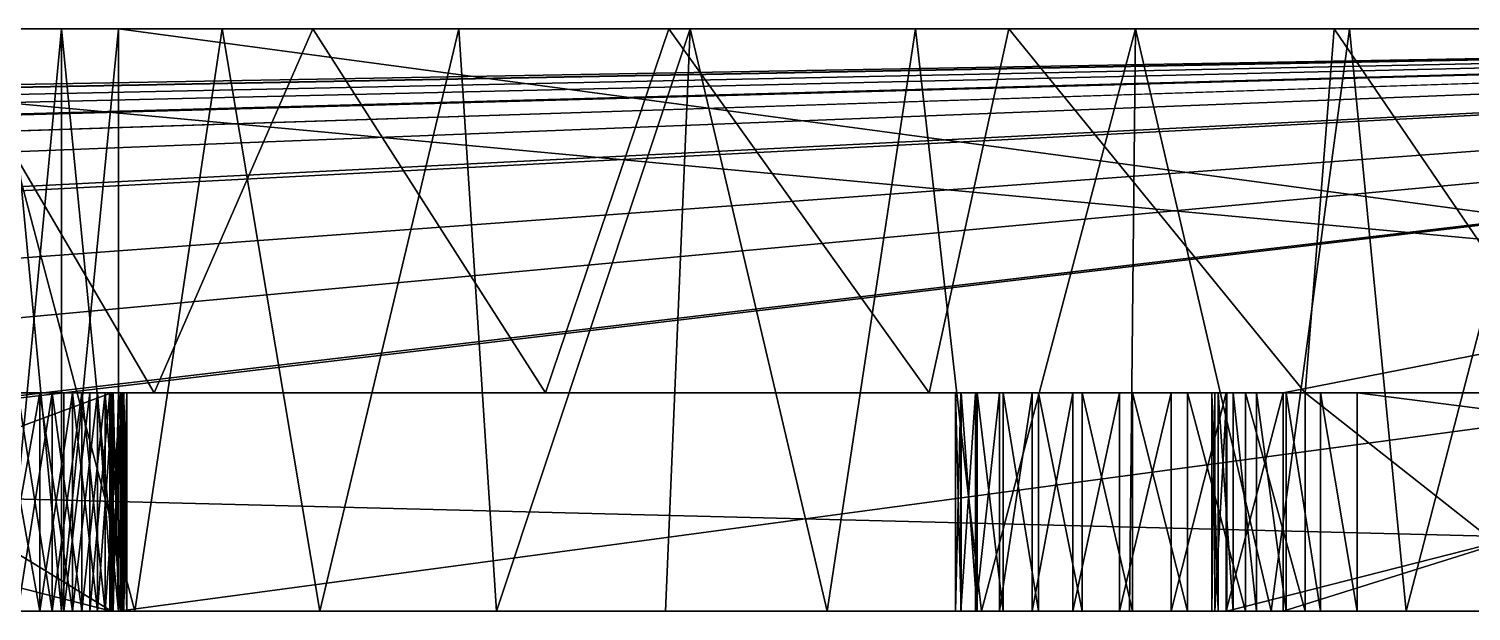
# Model space of a CAD drawing. Header units: millimetres. Extents: x -79 to 79, y 0 to 4.
# Drawn here: x 48.63 to 58.54, y 0 to 4 of the extents above; entities that cross this region are included whole.
import ezdxf

# ---------------------------------------------------------------- set-up
doc = ezdxf.new("R2010")
doc.units = ezdxf.units.MM
doc.header["$LTSCALE"] = 57.942387
for name, color, linetype in [('1', 7, 'CONTINUOUS'), ('101', 7, 'CONTINUOUS'), ('102', 7, 'CONTINUOUS'), ('106', 7, 'CONTINUOUS'), ('107', 7, 'CONTINUOUS'), ('131', 7, 'CONTINUOUS'), ('132', 7, 'CONTINUOUS'), ('135', 7, 'CONTINUOUS'), ('139', 7, 'CONTINUOUS'), ('14', 7, 'CONTINUOUS'), ('140', 7, 'CONTINUOUS'), ('141', 7, 'CONTINUOUS'), ('143', 7, 'CONTINUOUS'), ('145', 7, 'CONTINUOUS'), ('146', 7, 'CONTINUOUS'), ('151', 7, 'CONTINUOUS'), ('181', 7, 'CONTINUOUS'), ('182', 7, 'CONTINUOUS'), ('2', 7, 'CONTINUOUS'), ('202', 7, 'CONTINUOUS'), ('203', 7, 'CONTINUOUS'), ('204', 7, 'CONTINUOUS'), ('205', 7, 'CONTINUOUS'), ('219', 7, 'CONTINUOUS'), ('220', 7, 'CONTINUOUS'), ('5', 7, 'CONTINUOUS'), ('7', 7, 'CONTINUOUS'), ('9', 7, 'CONTINUOUS')]:
    doc.layers.add(name, color=color, linetype=linetype)

msp = doc.modelspace()

# ---------------------------------------------------------------- linework, layer by layer
at = {"layer": '1', "color": 7, "linetype": 'CONTINUOUS'}
for points in [[(35.9773, 0, 38.5), (48.8756, 0, 38.5), (-79, 0, 42.5), (35.9773, 0, 38.5)], [(48.8756, 0, 38.5), (62.7452, 0, 38.1743), (-79, 0, 42.5), (48.8756, 0, 38.5)], [(63.005, 0, 38.5), (64.2742, 0, 38.5), (-79, 0, 42.5), (63.005, 0, 38.5)], [(-79, 0, 42.5), (64.2742, 0, 38.5), (79, 0, 42.5), (-79, 0, 42.5)], [(62.8585, 0, 38.3515), (63.005, 0, 38.5), (-79, 0, 42.5), (62.8585, 0, 38.3515)], [(62.7452, 0, 38.1743), (62.8585, 0, 38.3515), (-79, 0, 42.5), (62.7452, 0, 38.1743)], [(49.2028, 0, 37.2292), (43.3208, 0, 25.4653), (48.8584, 0, 17.4656), (49.2028, 0, 37.2292)], [(48.8584, 0, 17.4656), (43.3208, 0, 25.4653), (48.4804, 0, 17.3641), (48.8584, 0, 17.4656)], [(45.159, 0, -29.1415), (49.2028, 0, -37.2292), (46.7864, 0, -24.4994), (45.159, 0, -29.1415)], [(49.2028, 0, -47.6236), (46.7517, 0, -52.5259), (48.0336, 0, -56.4697), (49.2028, 0, -47.6236)], [(46.7864, 0, -24.4994), (49.2028, 0, -37.2292), (46.8934, 0, -24.7812), (46.7864, 0, -24.4994)], [(46.8934, 0, -24.7812), (49.2028, 0, -37.2292), (47.0647, 0, -25.0291), (46.8934, 0, -24.7812)], [(47.0647, 0, -25.0291), (49.2028, 0, -37.2292), (47.2902, 0, -25.2288), (47.0647, 0, -25.0291)], [(47.2902, 0, -25.2288), (49.2028, 0, -37.2292), (47.557, 0, -25.3687), (47.2902, 0, -25.2288)], [(47.557, 0, -25.3687), (49.2028, 0, -37.2292), (47.8494, 0, -25.4408), (47.557, 0, -25.3687)], [(47.8494, 0, -25.4408), (49.2028, 0, -37.2292), (48.1506, 0, -25.4408), (47.8494, 0, -25.4408)], [(49.3621, 0, -56.4037), (49.2028, 0, -47.6236), (48.0336, 0, -56.4697), (49.3621, 0, -56.4037)], [(48.1506, 0, -25.4408), (49.2028, 0, -37.2292), (48.443, 0, -25.3687), (48.1506, 0, -25.4408)], [(48.443, 0, -25.3687), (49.2028, 0, -37.2292), (48.7098, 0, -25.2288), (48.443, 0, -25.3687)], [(48.443, 0, -23.0313), (48.7098, 0, -23.1712), (48.4804, 0, -17.3641), (48.443, 0, -23.0313)], [(48.4804, 0, -17.3641), (48.7098, 0, -23.1712), (48.8584, 0, -17.4656), (48.4804, 0, -17.3641)], [(48.5599, 0, -46.2086), (48.7953, 0, -46.303), (48.5599, 0, -38.6442), (48.5599, 0, -46.2086)], [(48.5599, 0, -38.6442), (48.7953, 0, -46.303), (48.7953, 0, -38.5498), (48.5599, 0, -38.6442)], [(48.7098, 0, -25.2288), (49.2028, 0, -37.2292), (48.9353, 0, -25.0291), (48.7098, 0, -25.2288)], [(48.7098, 0, -23.1712), (48.9353, 0, -23.3709), (48.8584, 0, -17.4656), (48.7098, 0, -23.1712)], [(48.7953, 0, -46.303), (48.9994, 0, -46.4536), (48.7953, 0, -38.5498), (48.7953, 0, -46.303)], [(48.7953, 0, -38.5498), (48.9994, 0, -46.4536), (48.9994, 0, -38.3992), (48.7953, 0, -38.5498)], [(49.25, 0, 17.5), (49.2028, 0, 37.2292), (48.8584, 0, 17.4656), (49.25, 0, 17.5)], [(49.2136, 0, -23.9006), (49.25, 0, -24.2), (48.8584, 0, -17.4656), (49.2136, 0, -23.9006)], [(48.8584, 0, -17.4656), (49.25, 0, -24.2), (49.25, 0, -17.5), (48.8584, 0, -17.4656)], [(49.1066, 0, -23.6188), (49.2136, 0, -23.9006), (48.8584, 0, -17.4656), (49.1066, 0, -23.6188)], [(48.9353, 0, -23.3709), (49.1066, 0, -23.6188), (48.8584, 0, -17.4656), (48.9353, 0, -23.3709)], [(48.8756, 0, 38.5), (49.0541, 0, 38.3427), (62.7452, 0, 38.1743), (48.8756, 0, 38.5)], [(48.9353, 0, -25.0291), (49.2028, 0, -37.2292), (49.1066, 0, -24.7812), (48.9353, 0, -25.0291)], [(48.9994, 0, -46.4536), (49.159, 0, -46.6507), (48.9994, 0, -38.3992), (48.9994, 0, -46.4536)], [(48.9994, 0, -38.3992), (49.159, 0, -46.6507), (49.159, 0, -38.2021), (48.9994, 0, -38.3992)], [(49.0541, 0, 38.3427), (49.1904, 0, 38.1477), (62.7452, 0, 38.1743), (49.0541, 0, 38.3427)], [(49.1066, 0, -24.7812), (49.2028, 0, -37.2292), (49.2136, 0, -24.4994), (49.1066, 0, -24.7812)], [(49.159, 0, -46.6507), (49.2639, 0, -46.8816), (49.159, 0, -38.2021), (49.159, 0, -46.6507)], [(49.159, 0, -38.2021), (49.2639, 0, -46.8816), (49.2639, 0, -37.9712), (49.159, 0, -38.2021)], [(49.1904, 0, 38.1477), (49.2767, 0, 37.926), (56.7587, 0, 25.9183), (49.1904, 0, 38.1477)], [(62.7452, 0, 38.1743), (49.1904, 0, 38.1477), (56.8632, 0, 26.4104), (62.7452, 0, 38.1743)], [(56.8632, 0, 26.4104), (49.1904, 0, 38.1477), (56.7795, 0, 26.171), (56.8632, 0, 26.4104)], [(56.7795, 0, 26.171), (49.1904, 0, 38.1477), (56.7587, 0, 25.9183), (56.7795, 0, 26.171)], [(49.2832, 0, 37.4534), (49.2028, 0, 37.2292), (49.25, 0, 17.5), (49.2832, 0, 37.4534)], [(49.2865, 0, -47.3842), (49.2028, 0, -47.6236), (49.3621, 0, -56.4037), (49.2865, 0, -47.3842)], [(49.2028, 0, -37.2292), (49.2865, 0, -37.4686), (49.2136, 0, -24.4994), (49.2028, 0, -37.2292)], [(49.2865, 0, -37.4686), (49.25, 0, -24.2), (49.2136, 0, -24.4994), (49.2865, 0, -37.4686)], [(56.907, 0, 25.4375), (49.2832, 0, 37.4534), (49.25, 0, 17.5), (56.907, 0, 25.4375)], [(57.0666, 0, 25.2404), (56.907, 0, 25.4375), (49.25, 0, 17.5), (57.0666, 0, 25.2404)], [(57.2707, 0, 25.0898), (57.0666, 0, 25.2404), (49.25, 0, 17.5), (57.2707, 0, 25.0898)], [(57.5061, 0, 24.9954), (57.2707, 0, 25.0898), (49.25, 0, 17.5), (57.5061, 0, 24.9954)], [(79, 0, 17.5), (57.5061, 0, 24.9954), (49.25, 0, 17.5), (79, 0, 17.5)], [(49.2865, 0, -37.4686), (49.3074, 0, -37.7214), (49.25, 0, -17.5), (49.2865, 0, -37.4686)], [(49.25, 0, -24.2), (49.2865, 0, -37.4686), (49.25, 0, -17.5), (49.25, 0, -24.2)], [(70.5928, 0, -21.5353), (71.1755, 0, -21.6402), (49.25, 0, -17.5), (70.5928, 0, -21.5353)], [(49.25, 0, -17.5), (71.1755, 0, -21.6402), (79, 0, -17.5), (49.25, 0, -17.5)], [(70, 0, -21.5), (70.5928, 0, -21.5353), (49.25, 0, -17.5), (70, 0, -21.5)], [(57.25, 0, -21.5), (70, 0, -21.5), (49.25, 0, -17.5), (57.25, 0, -21.5)], [(56.8584, 0, -21.5344), (57.25, 0, -21.5), (49.25, 0, -17.5), (56.8584, 0, -21.5344)], [(56.4804, 0, -21.6359), (56.8584, 0, -21.5344), (49.25, 0, -17.5), (56.4804, 0, -21.6359)], [(56.1253, 0, -21.8014), (56.4804, 0, -21.6359), (49.25, 0, -17.5), (56.1253, 0, -21.8014)], [(55.804, 0, -22.0262), (56.1253, 0, -21.8014), (49.25, 0, -17.5), (55.804, 0, -22.0262)], [(55.5262, 0, -22.304), (55.804, 0, -22.0262), (49.25, 0, -17.5), (55.5262, 0, -22.304)], [(55.3014, 0, -22.6253), (55.5262, 0, -22.304), (49.25, 0, -17.5), (55.3014, 0, -22.6253)], [(55.1359, 0, -22.9804), (55.3014, 0, -22.6253), (49.25, 0, -17.5), (55.1359, 0, -22.9804)], [(55.0344, 0, -23.3584), (55.1359, 0, -22.9804), (49.25, 0, -17.5), (55.0344, 0, -23.3584)], [(55, 0, -23.75), (55.0344, 0, -23.3584), (49.25, 0, -17.5), (55, 0, -23.75)], [(55, 0, -49.6824), (55, 0, -23.75), (49.25, 0, -17.5), (55, 0, -49.6824)], [(54.1178, 0, -56.1426), (55, 0, -49.6824), (49.25, 0, -17.5), (54.1178, 0, -56.1426)], [(53.0068, 0, -56.2074), (54.1178, 0, -56.1426), (49.25, 0, -17.5), (53.0068, 0, -56.2074)], [(51.8473, 0, -56.2725), (53.0068, 0, -56.2074), (49.25, 0, -17.5), (51.8473, 0, -56.2725)], [(50.6336, 0, -56.338), (51.8473, 0, -56.2725), (49.25, 0, -17.5), (50.6336, 0, -56.338)], [(49.25, 0, -17.5), (49.3074, 0, -37.7214), (50.6336, 0, -56.338), (49.25, 0, -17.5)], [(49.2639, 0, -46.8816), (49.3074, 0, -47.1315), (49.2639, 0, -37.9712), (49.2639, 0, -46.8816)], [(49.2639, 0, -37.9712), (49.3074, 0, -47.1315), (49.3074, 0, -37.7214), (49.2639, 0, -37.9712)], [(49.2767, 0, 37.926), (49.3083, 0, 37.69), (56.7587, 0, 25.9183), (49.2767, 0, 37.926)], [(49.3083, 0, 37.69), (49.2832, 0, 37.4534), (56.907, 0, 25.4375), (49.3083, 0, 37.69)], [(49.3074, 0, -47.1315), (49.2865, 0, -47.3842), (49.3621, 0, -56.4037), (49.3074, 0, -47.1315)], [(49.3074, 0, -37.7214), (49.3074, 0, -47.1315), (49.3621, 0, -56.4037), (49.3074, 0, -37.7214)], [(49.3621, 0, -56.4037), (50.6336, 0, -56.338), (49.3074, 0, -37.7214), (49.3621, 0, -56.4037)], [(56.7587, 0, 25.9183), (49.3083, 0, 37.69), (56.8021, 0, 25.6684), (56.7587, 0, 25.9183)], [(56.8021, 0, 25.6684), (49.3083, 0, 37.69), (56.907, 0, 25.4375), (56.8021, 0, 25.6684)], [(55.1782, 0, -56.0782), (55, 0, -49.6824), (54.1178, 0, -56.1426), (55.1782, 0, -56.0782)], [(55.0374, 0, -50.0905), (55, 0, -49.6824), (55.1782, 0, -56.0782), (55.0374, 0, -50.0905)], [(55.1476, 0, -50.4833), (55.0374, 0, -50.0905), (55.1782, 0, -56.0782), (55.1476, 0, -50.4833)], [(55.3269, 0, -50.8502), (55.1476, 0, -50.4833), (55.1782, 0, -56.0782), (55.3269, 0, -50.8502)], [(56.194, 0, -56.0144), (55.3269, 0, -50.8502), (55.1782, 0, -56.0782), (56.194, 0, -56.0144)], [(55.5699, 0, -51.1789), (55.3269, 0, -50.8502), (56.194, 0, -56.0144), (55.5699, 0, -51.1789)], [(55.8691, 0, -51.4587), (55.5699, 0, -51.1789), (56.194, 0, -56.0144), (55.8691, 0, -51.4587)], [(56.2134, 0, -51.6792), (55.8691, 0, -51.4587), (56.194, 0, -56.0144), (56.2134, 0, -51.6792)], [(57.1657, 0, -55.951), (56.2134, 0, -51.6792), (56.194, 0, -56.0144), (57.1657, 0, -55.951)], [(56.5914, 0, -51.8336), (56.2134, 0, -51.6792), (57.1657, 0, -55.951), (56.5914, 0, -51.8336)], [(56.9906, 0, -51.9173), (56.5914, 0, -51.8336), (57.1657, 0, -55.951), (56.9906, 0, -51.9173)], [(57.4004, 0, -51.9273), (56.9906, 0, -51.9173), (57.1657, 0, -55.951), (57.4004, 0, -51.9273)], [(58.0947, 0, -55.8883), (57.4004, 0, -51.9273), (57.1657, 0, -55.951), (58.0947, 0, -55.8883)], [(59.3034, 0, -51.795), (57.4004, 0, -51.9273), (58.9859, 0, -55.8261), (59.3034, 0, -51.795)], [(58.9859, 0, -55.8261), (57.4004, 0, -51.9273), (58.0947, 0, -55.8883), (58.9859, 0, -55.8261)], [(57.7576, 0, 24.9632), (57.5061, 0, 24.9954), (79, 0, 17.5), (57.7576, 0, 24.9632)], [(69.5216, 0, 24.9632), (57.7576, 0, 24.9632), (79, 0, 17.5), (69.5216, 0, 24.9632)]]:
    msp.add_3dface(points, dxfattribs=at)
at = {"layer": '101', "color": 7, "linetype": 'CONTINUOUS'}
for points in [[(48.7953, 0, -46.303), (48.5599, 0, -46.2086), (48.7953, 1.5, -46.303), (48.7953, 0, -46.303)], [(48.5599, 0, -46.2086), (48.5599, 1.5, -46.2086), (48.7953, 1.5, -46.303), (48.5599, 0, -46.2086)], [(48.9994, 0, -46.4536), (48.7953, 0, -46.303), (48.9994, 1.5, -46.4536), (48.9994, 0, -46.4536)], [(48.7953, 0, -46.303), (48.7953, 1.5, -46.303), (48.9994, 1.5, -46.4536), (48.7953, 0, -46.303)], [(49.159, 0, -46.6507), (48.9994, 0, -46.4536), (49.159, 1.5, -46.6507), (49.159, 0, -46.6507)], [(48.9994, 0, -46.4536), (48.9994, 1.5, -46.4536), (49.159, 1.5, -46.6507), (48.9994, 0, -46.4536)], [(49.2639, 0, -46.8816), (49.159, 0, -46.6507), (49.2639, 1.5, -46.8816), (49.2639, 0, -46.8816)], [(49.159, 0, -46.6507), (49.159, 1.5, -46.6507), (49.2639, 1.5, -46.8816), (49.159, 0, -46.6507)], [(49.2028, 0, -47.6236), (49.2865, 0, -47.3842), (49.2028, 1.5, -47.6236), (49.2028, 0, -47.6236)], [(49.2865, 0, -47.3842), (49.2865, 1.5, -47.3842), (49.2028, 1.5, -47.6236), (49.2865, 0, -47.3842)], [(49.3074, 0, -47.1315), (49.2639, 0, -46.8816), (49.3074, 1.5, -47.1315), (49.3074, 0, -47.1315)], [(49.2639, 0, -46.8816), (49.2639, 1.5, -46.8816), (49.3074, 1.5, -47.1315), (49.2639, 0, -46.8816)], [(49.2865, 0, -47.3842), (49.3074, 0, -47.1315), (49.2865, 1.5, -47.3842), (49.2865, 0, -47.3842)], [(49.3074, 0, -47.1315), (49.3074, 1.5, -47.1315), (49.2865, 1.5, -47.3842), (49.3074, 0, -47.1315)]]:
    msp.add_3dface(points, dxfattribs=at)
at = {"layer": '102', "color": 7, "linetype": 'CONTINUOUS'}
for points in [[(46.7517, 0, -52.5259), (49.2028, 0, -47.6236), (46.7517, 1.5, -52.5259), (46.7517, 0, -52.5259)], [(46.7517, 1.5, -52.5259), (49.2028, 0, -47.6236), (49.2028, 1.5, -47.6236), (46.7517, 1.5, -52.5259)]]:
    msp.add_3dface(points, dxfattribs=at)
at = {"layer": '106', "color": 7, "linetype": 'CONTINUOUS'}
for points in [[(49.2028, 0, -37.2292), (45.159, 0, -29.1415), (49.2028, 1.5, -37.2292), (49.2028, 0, -37.2292)], [(45.159, 0, -29.1415), (45.159, 1.5, -29.1415), (49.2028, 1.5, -37.2292), (45.159, 0, -29.1415)]]:
    msp.add_3dface(points, dxfattribs=at)
at = {"layer": '107', "color": 7, "linetype": 'CONTINUOUS'}
for points in [[(48.5599, 0, -38.6442), (48.7953, 0, -38.5498), (48.5599, 1.5, -38.6442), (48.5599, 0, -38.6442)], [(48.7953, 0, -38.5498), (48.7953, 1.5, -38.5498), (48.5599, 1.5, -38.6442), (48.7953, 0, -38.5498)], [(48.7953, 0, -38.5498), (48.9994, 0, -38.3992), (48.7953, 1.5, -38.5498), (48.7953, 0, -38.5498)], [(48.9994, 0, -38.3992), (48.9994, 1.5, -38.3992), (48.7953, 1.5, -38.5498), (48.9994, 0, -38.3992)], [(48.9994, 0, -38.3992), (49.159, 0, -38.2021), (48.9994, 1.5, -38.3992), (48.9994, 0, -38.3992)], [(49.159, 0, -38.2021), (49.159, 1.5, -38.2021), (48.9994, 1.5, -38.3992), (49.159, 0, -38.2021)], [(49.159, 0, -38.2021), (49.2639, 0, -37.9712), (49.159, 1.5, -38.2021), (49.159, 0, -38.2021)], [(49.2639, 0, -37.9712), (49.2639, 1.5, -37.9712), (49.159, 1.5, -38.2021), (49.2639, 0, -37.9712)], [(49.2865, 0, -37.4686), (49.2028, 0, -37.2292), (49.2865, 1.5, -37.4686), (49.2865, 0, -37.4686)], [(49.2028, 0, -37.2292), (49.2028, 1.5, -37.2292), (49.2865, 1.5, -37.4686), (49.2028, 0, -37.2292)], [(49.2639, 0, -37.9712), (49.3074, 0, -37.7214), (49.2639, 1.5, -37.9712), (49.2639, 0, -37.9712)], [(49.3074, 0, -37.7214), (49.3074, 1.5, -37.7214), (49.2639, 1.5, -37.9712), (49.3074, 0, -37.7214)], [(49.3074, 0, -37.7214), (49.2865, 0, -37.4686), (49.3074, 1.5, -37.7214), (49.3074, 0, -37.7214)], [(49.2865, 0, -37.4686), (49.2865, 1.5, -37.4686), (49.3074, 1.5, -37.7214), (49.2865, 0, -37.4686)]]:
    msp.add_3dface(points, dxfattribs=at)
at = {"layer": '131', "color": 7, "linetype": 'CONTINUOUS'}
for points in [[(49.0541, 0, 38.3427), (48.8756, 0, 38.5), (49.0541, 1.5, 38.3427), (49.0541, 0, 38.3427)], [(48.8756, 0, 38.5), (48.8756, 1.5, 38.5), (49.0541, 1.5, 38.3427), (48.8756, 0, 38.5)], [(49.1904, 0, 38.1477), (49.0541, 0, 38.3427), (49.1904, 1.5, 38.1477), (49.1904, 0, 38.1477)], [(49.0541, 0, 38.3427), (49.0541, 1.5, 38.3427), (49.1904, 1.5, 38.1477), (49.0541, 0, 38.3427)], [(49.2767, 0, 37.926), (49.1904, 0, 38.1477), (49.2767, 1.5, 37.926), (49.2767, 0, 37.926)], [(49.1904, 0, 38.1477), (49.1904, 1.5, 38.1477), (49.2767, 1.5, 37.926), (49.1904, 0, 38.1477)], [(49.2028, 0, 37.2292), (49.2832, 0, 37.4534), (49.2028, 1.5, 37.2292), (49.2028, 0, 37.2292)], [(49.2832, 0, 37.4534), (49.2832, 1.5, 37.4534), (49.2028, 1.5, 37.2292), (49.2832, 0, 37.4534)], [(49.3083, 0, 37.69), (49.2767, 0, 37.926), (49.3083, 1.5, 37.69), (49.3083, 0, 37.69)], [(49.2767, 0, 37.926), (49.2767, 1.5, 37.926), (49.3083, 1.5, 37.69), (49.2767, 0, 37.926)], [(49.2832, 0, 37.4534), (49.3083, 0, 37.69), (49.2832, 1.5, 37.4534), (49.2832, 0, 37.4534)], [(49.3083, 0, 37.69), (49.3083, 1.5, 37.69), (49.2832, 1.5, 37.4534), (49.3083, 0, 37.69)]]:
    msp.add_3dface(points, dxfattribs=at)
at = {"layer": '132', "color": 7, "linetype": 'CONTINUOUS'}
for points in [[(43.3208, 0, 25.4653), (49.2028, 0, 37.2292), (43.3208, 1.5, 25.4653), (43.3208, 0, 25.4653)], [(49.2028, 0, 37.2292), (49.2028, 1.5, 37.2292), (43.3208, 1.5, 25.4653), (49.2028, 0, 37.2292)]]:
    msp.add_3dface(points, dxfattribs=at)
at = {"layer": '135', "color": 7, "linetype": 'CONTINUOUS'}
for points in [[(62.7452, 0, 38.1743), (56.8632, 0, 26.4104), (62.7452, 1.5, 38.1743), (62.7452, 0, 38.1743)], [(56.8632, 0, 26.4104), (56.8632, 1.5, 26.4104), (62.7452, 1.5, 38.1743), (56.8632, 0, 26.4104)]]:
    msp.add_3dface(points, dxfattribs=at)
at = {"layer": '139', "color": 7, "linetype": 'CONTINUOUS'}
for points in [[(57.7576, 0, 24.9632), (69.5216, 0, 24.9632), (57.7576, 1.5, 24.9632), (57.7576, 0, 24.9632)], [(69.5216, 0, 24.9632), (69.5216, 1.5, 24.9632), (57.7576, 1.5, 24.9632), (69.5216, 0, 24.9632)]]:
    msp.add_3dface(points, dxfattribs=at)
at = {"layer": '14', "color": 7, "linetype": 'CONTINUOUS'}
for points in [[(49.3621, 0, -56.4037), (48.0336, 0, -56.4697), (48.3022, 4, -56.4565), (49.3621, 0, -56.4037)], [(49.9632, 4, -56.373), (49.3621, 0, -56.4037), (48.3022, 4, -56.4565), (49.9632, 4, -56.373)], [(50.6336, 0, -56.338), (49.3621, 0, -56.4037), (49.9632, 4, -56.373), (50.6336, 0, -56.338)], [(51.5881, 4, -56.2867), (50.6336, 0, -56.338), (49.9632, 4, -56.373), (51.5881, 4, -56.2867)], [(51.8473, 0, -56.2725), (50.6336, 0, -56.338), (51.5881, 4, -56.2867), (51.8473, 0, -56.2725)], [(53.1758, 4, -56.1977), (51.8473, 0, -56.2725), (51.5881, 4, -56.2867), (53.1758, 4, -56.1977)], [(53.0068, 0, -56.2074), (51.8473, 0, -56.2725), (53.1758, 4, -56.1977), (53.0068, 0, -56.2074)], [(54.1178, 0, -56.1426), (53.0068, 0, -56.2074), (53.1758, 4, -56.1977), (54.1178, 0, -56.1426)], [(54.7252, 4, -56.106), (54.1178, 0, -56.1426), (53.1758, 4, -56.1977), (54.7252, 4, -56.106)], [(55.1782, 0, -56.0782), (54.1178, 0, -56.1426), (54.7252, 4, -56.106), (55.1782, 0, -56.0782)], [(56.2352, 4, -56.0117), (55.1782, 0, -56.0782), (54.7252, 4, -56.106), (56.2352, 4, -56.0117)], [(56.194, 0, -56.0144), (55.1782, 0, -56.0782), (56.2352, 4, -56.0117), (56.194, 0, -56.0144)], [(57.1657, 0, -55.951), (56.194, 0, -56.0144), (56.2352, 4, -56.0117), (57.1657, 0, -55.951)], [(57.7046, 4, -55.9149), (57.1657, 0, -55.951), (56.2352, 4, -56.0117), (57.7046, 4, -55.9149)], [(58.0947, 0, -55.8883), (57.1657, 0, -55.951), (57.7046, 4, -55.9149), (58.0947, 0, -55.8883)], [(59.1323, 4, -55.8156), (58.0947, 0, -55.8883), (57.7046, 4, -55.9149), (59.1323, 4, -55.8156)], [(58.9859, 0, -55.8261), (58.0947, 0, -55.8883), (59.1323, 4, -55.8156), (58.9859, 0, -55.8261)]]:
    msp.add_3dface(points, dxfattribs=at)
at = {"layer": '140', "color": 7, "linetype": 'CONTINUOUS'}
for points in [[(56.7795, 0, 26.171), (56.7587, 0, 25.9183), (56.7795, 1.5, 26.171), (56.7795, 0, 26.171)], [(56.7587, 0, 25.9183), (56.8021, 0, 25.6684), (56.7587, 1.5, 25.9183), (56.7587, 0, 25.9183)], [(56.7587, 0, 25.9183), (56.7587, 1.5, 25.9183), (56.7795, 1.5, 26.171), (56.7587, 0, 25.9183)], [(56.8021, 0, 25.6684), (56.8021, 1.5, 25.6684), (56.7587, 1.5, 25.9183), (56.8021, 0, 25.6684)], [(56.8632, 0, 26.4104), (56.7795, 0, 26.171), (56.8632, 1.5, 26.4104), (56.8632, 0, 26.4104)], [(56.7795, 0, 26.171), (56.7795, 1.5, 26.171), (56.8632, 1.5, 26.4104), (56.7795, 0, 26.171)], [(56.8021, 0, 25.6684), (56.907, 0, 25.4375), (56.8021, 1.5, 25.6684), (56.8021, 0, 25.6684)], [(56.907, 0, 25.4375), (56.907, 1.5, 25.4375), (56.8021, 1.5, 25.6684), (56.907, 0, 25.4375)], [(56.907, 0, 25.4375), (57.0666, 0, 25.2404), (56.907, 1.5, 25.4375), (56.907, 0, 25.4375)], [(57.0666, 0, 25.2404), (57.0666, 1.5, 25.2404), (56.907, 1.5, 25.4375), (57.0666, 0, 25.2404)], [(57.0666, 0, 25.2404), (57.2707, 0, 25.0898), (57.0666, 1.5, 25.2404), (57.0666, 0, 25.2404)], [(57.2707, 0, 25.0898), (57.2707, 1.5, 25.0898), (57.0666, 1.5, 25.2404), (57.2707, 0, 25.0898)], [(57.2707, 0, 25.0898), (57.5061, 0, 24.9954), (57.2707, 1.5, 25.0898), (57.2707, 0, 25.0898)], [(57.5061, 0, 24.9954), (57.5061, 1.5, 24.9954), (57.2707, 1.5, 25.0898), (57.5061, 0, 24.9954)], [(57.5061, 0, 24.9954), (57.7576, 0, 24.9632), (57.5061, 1.5, 24.9954), (57.5061, 0, 24.9954)], [(57.7576, 0, 24.9632), (57.7576, 1.5, 24.9632), (57.5061, 1.5, 24.9954), (57.7576, 0, 24.9632)]]:
    msp.add_3dface(points, dxfattribs=at)
at = {"layer": '141', "color": 7, "linetype": 'CONTINUOUS'}
for points in [[(-79, 4, 42.5), (79, 4, 42.5), (-70, 4, 38.5), (-79, 4, 42.5)], [(-70, 4, 38.5), (79, 4, 42.5), (70, 4, 38.5), (-70, 4, 38.5)], [(48.8584, 4, -17.4656), (49.25, 4, -17.5), (43, 4, -21.5), (48.8584, 4, -17.4656)], [(43, 4, -21.5), (49.25, 4, -17.5), (70, 4, -21.5), (43, 4, -21.5)], [(48.4804, 4, -17.3641), (48.8584, 4, -17.4656), (43, 4, -21.5), (48.4804, 4, -17.3641)], [(48.8584, 4, 17.4656), (48.4804, 4, 17.3641), (43, 4, 21.5), (48.8584, 4, 17.4656)], [(70, 4, 21.5), (48.8584, 4, 17.4656), (43, 4, 21.5), (70, 4, 21.5)], [(50.5854, 4, -52.3344), (48.3022, 4, -56.4565), (48.0313, 4, -52.4647), (50.5854, 4, -52.3344)], [(49.9632, 4, -56.373), (48.3022, 4, -56.4565), (50.5854, 4, -52.3344), (49.9632, 4, -56.373)], [(49.25, 4, 17.5), (48.8584, 4, 17.4656), (70, 4, 21.5), (49.25, 4, 17.5)], [(79, 4, 17.5), (49.25, 4, 17.5), (71.1963, 4, 21.6453), (79, 4, 17.5)], [(71.1963, 4, 21.6453), (49.25, 4, 17.5), (70.6039, 4, 21.5367), (71.1963, 4, 21.6453)], [(70.6039, 4, 21.5367), (49.25, 4, 17.5), (70, 4, 21.5), (70.6039, 4, 21.5367)], [(49.25, 4, -17.5), (79, 4, -17.5), (70, 4, -21.5), (49.25, 4, -17.5)], [(51.5881, 4, -56.2867), (49.9632, 4, -56.373), (50.5854, 4, -52.3344), (51.5881, 4, -56.2867)], [(53.0297, 4, -52.1991), (51.5881, 4, -56.2867), (50.5854, 4, -52.3344), (53.0297, 4, -52.1991)], [(53.1758, 4, -56.1977), (51.5881, 4, -56.2867), (53.0297, 4, -52.1991), (53.1758, 4, -56.1977)], [(55.3647, 4, -52.0589), (53.1758, 4, -56.1977), (53.0297, 4, -52.1991), (55.3647, 4, -52.0589)], [(54.7252, 4, -56.106), (53.1758, 4, -56.1977), (55.3647, 4, -52.0589), (54.7252, 4, -56.106)], [(56.2352, 4, -56.0117), (54.7252, 4, -56.106), (55.3647, 4, -52.0589), (56.2352, 4, -56.0117)], [(57.5989, 4, -51.9139), (56.2352, 4, -56.0117), (55.3647, 4, -52.0589), (57.5989, 4, -51.9139)], [(57.7046, 4, -55.9149), (56.2352, 4, -56.0117), (57.5989, 4, -51.9139), (57.7046, 4, -55.9149)], [(59.7327, 4, -51.7636), (57.7046, 4, -55.9149), (57.5989, 4, -51.9139), (59.7327, 4, -51.7636)], [(59.1323, 4, -55.8156), (57.7046, 4, -55.9149), (59.7327, 4, -51.7636), (59.1323, 4, -55.8156)]]:
    msp.add_3dface(points, dxfattribs=at)
at = {"layer": '143', "color": 7, "linetype": 'CONTINUOUS'}
for points in [[(57.25, 1.5, -21.5), (43, 1.5, -21.5), (70, 4, -21.5), (57.25, 1.5, -21.5)], [(43, 1.5, -21.5), (43, 4, -21.5), (70, 4, -21.5), (43, 1.5, -21.5)], [(70, 0, -21.5), (57.25, 0, -21.5), (70, 4, -21.5), (70, 0, -21.5)], [(57.25, 0, -21.5), (57.25, 1.5, -21.5), (70, 4, -21.5), (57.25, 0, -21.5)]]:
    msp.add_3dface(points, dxfattribs=at)
at = {"layer": '145', "color": 7, "linetype": 'CONTINUOUS'}
for points in [[(43, 1.5, 21.5), (70, 1.5, 21.5), (43, 4, 21.5), (43, 1.5, 21.5)], [(70, 1.5, 21.5), (70, 4, 21.5), (43, 4, 21.5), (70, 1.5, 21.5)]]:
    msp.add_3dface(points, dxfattribs=at)
at = {"layer": '146', "color": 7, "linetype": 'CONTINUOUS'}
for points in [[(-64.2742, 1.5, 38.5), (-70, 1.5, 38.5), (70, 4, 38.5), (-64.2742, 1.5, 38.5)], [(-70, 1.5, 38.5), (-70, 4, 38.5), (70, 4, 38.5), (-70, 1.5, 38.5)], [(-63.005, 1.5, 38.5), (-64.2742, 1.5, 38.5), (70, 4, 38.5), (-63.005, 1.5, 38.5)], [(-48.8756, 1.5, 38.5), (-63.005, 1.5, 38.5), (70, 4, 38.5), (-48.8756, 1.5, 38.5)], [(-35.9773, 1.5, 38.5), (-48.8756, 1.5, 38.5), (70, 4, 38.5), (-35.9773, 1.5, 38.5)], [(-21.8478, 1.5, 38.5), (-35.9773, 1.5, 38.5), (70, 4, 38.5), (-21.8478, 1.5, 38.5)], [(-20.5786, 1.5, 38.5), (-21.8478, 1.5, 38.5), (70, 4, 38.5), (-20.5786, 1.5, 38.5)], [(-6.4491, 1.5, 38.5), (-20.5786, 1.5, 38.5), (70, 4, 38.5), (-6.4491, 1.5, 38.5)], [(6.4491, 1.5, 38.5), (-6.4491, 1.5, 38.5), (70, 4, 38.5), (6.4491, 1.5, 38.5)], [(20.5786, 1.5, 38.5), (6.4491, 1.5, 38.5), (70, 4, 38.5), (20.5786, 1.5, 38.5)], [(21.8478, 1.5, 38.5), (20.5786, 1.5, 38.5), (70, 4, 38.5), (21.8478, 1.5, 38.5)], [(35.9773, 1.5, 38.5), (21.8478, 1.5, 38.5), (70, 4, 38.5), (35.9773, 1.5, 38.5)], [(48.8756, 1.5, 38.5), (35.9773, 0, 38.5), (70, 4, 38.5), (48.8756, 1.5, 38.5)], [(35.9773, 0, 38.5), (35.9773, 1.5, 38.5), (70, 4, 38.5), (35.9773, 0, 38.5)], [(63.005, 1.5, 38.5), (48.8756, 1.5, 38.5), (70, 4, 38.5), (63.005, 1.5, 38.5)], [(48.8756, 0, 38.5), (35.9773, 0, 38.5), (48.8756, 1.5, 38.5), (48.8756, 0, 38.5)]]:
    msp.add_3dface(points, dxfattribs=at)
at = {"layer": '151', "color": 7, "linetype": 'CONTINUOUS'}
for points in [[(46.7517, 1.5, -52.5259), (49.4948, 1.5, -52.3915), (48.0313, 4, -52.4647), (46.7517, 1.5, -52.5259)], [(49.4948, 1.5, -52.3915), (50.5854, 4, -52.3344), (48.0313, 4, -52.4647), (49.4948, 1.5, -52.3915)], [(49.4948, 1.5, -52.3915), (52.1838, 1.5, -52.2471), (50.5854, 4, -52.3344), (49.4948, 1.5, -52.3915)], [(52.1838, 1.5, -52.2471), (53.0297, 4, -52.1991), (50.5854, 4, -52.3344), (52.1838, 1.5, -52.2471)], [(52.1838, 1.5, -52.2471), (54.8188, 1.5, -52.0925), (53.0297, 4, -52.1991), (52.1838, 1.5, -52.2471)], [(54.8188, 1.5, -52.0925), (55.3647, 4, -52.0589), (53.0297, 4, -52.1991), (54.8188, 1.5, -52.0925)], [(54.8188, 1.5, -52.0925), (57.4004, 1.5, -51.9273), (55.3647, 4, -52.0589), (54.8188, 1.5, -52.0925)], [(57.4004, 1.5, -51.9273), (57.5989, 4, -51.9139), (55.3647, 4, -52.0589), (57.4004, 1.5, -51.9273)], [(57.5989, 4, -51.9139), (57.4004, 1.5, -51.9273), (59.3034, 1.5, -51.7949), (57.5989, 4, -51.9139)], [(59.7327, 4, -51.7636), (57.5989, 4, -51.9139), (59.3034, 1.5, -51.7949), (59.7327, 4, -51.7636)]]:
    msp.add_3dface(points, dxfattribs=at)
at = {"layer": '181', "color": 7, "linetype": 'CONTINUOUS'}
for points in [[(57.4004, 0, -51.9273), (59.3034, 0, -51.795), (57.4004, 1.5, -51.9273), (57.4004, 0, -51.9273)], [(57.4004, 1.5, -51.9273), (59.3034, 0, -51.795), (59.3034, 1.5, -51.7949), (57.4004, 1.5, -51.9273)]]:
    msp.add_3dface(points, dxfattribs=at)
at = {"layer": '182', "color": 7, "linetype": 'CONTINUOUS'}
for points in [[(55, 0, -23.75), (55, 0, -49.6824), (55, 1.5, -23.75), (55, 0, -23.75)], [(55, 0, -49.6824), (55, 1.5, -49.6824), (55, 1.5, -23.75), (55, 0, -49.6824)]]:
    msp.add_3dface(points, dxfattribs=at)
at = {"layer": '2', "color": 7, "linetype": 'CONTINUOUS'}
for points in [[(56.8584, 1.5, -21.5344), (47.8494, 1.5, -22.9592), (43, 1.5, -21.5), (56.8584, 1.5, -21.5344)], [(57.25, 1.5, -21.5), (56.8584, 1.5, -21.5344), (43, 1.5, -21.5), (57.25, 1.5, -21.5)], [(70, 1.5, 21.5), (43, 1.5, 21.5), (69.7731, 1.5, 24.9954), (70, 1.5, 21.5)], [(69.7731, 1.5, 24.9954), (43, 1.5, 21.5), (69.5216, 1.5, 24.9632), (69.7731, 1.5, 24.9954)], [(69.5216, 1.5, 24.9632), (43, 1.5, 21.5), (57.7576, 1.5, 24.9632), (69.5216, 1.5, 24.9632)], [(57.7576, 1.5, 24.9632), (43, 1.5, 21.5), (57.5061, 1.5, 24.9954), (57.7576, 1.5, 24.9632)], [(57.5061, 1.5, 24.9954), (43, 1.5, 21.5), (57.2707, 1.5, 25.0898), (57.5061, 1.5, 24.9954)], [(57.2707, 1.5, 25.0898), (43, 1.5, 21.5), (57.0666, 1.5, 25.2404), (57.2707, 1.5, 25.0898)], [(57.0666, 1.5, 25.2404), (43, 1.5, 21.5), (56.907, 1.5, 25.4375), (57.0666, 1.5, 25.2404)], [(56.907, 1.5, 25.4375), (43, 1.5, 21.5), (56.8021, 1.5, 25.6684), (56.907, 1.5, 25.4375)], [(56.8021, 1.5, 25.6684), (43, 1.5, 21.5), (56.7587, 1.5, 25.9183), (56.8021, 1.5, 25.6684)], [(56.7587, 1.5, 25.9183), (43, 1.5, 21.5), (49.2028, 1.5, 37.2292), (56.7587, 1.5, 25.9183)], [(49.2028, 1.5, 37.2292), (43, 1.5, 21.5), (43.3208, 1.5, 25.4653), (49.2028, 1.5, 37.2292)], [(49.2028, 1.5, -37.2292), (45.159, 1.5, -29.1415), (48.9353, 1.5, -25.0291), (49.2028, 1.5, -37.2292)], [(48.9353, 1.5, -25.0291), (45.159, 1.5, -29.1415), (48.7098, 1.5, -25.2288), (48.9353, 1.5, -25.0291)], [(48.7098, 1.5, -25.2288), (45.159, 1.5, -29.1415), (48.443, 1.5, -25.3687), (48.7098, 1.5, -25.2288)], [(49.4948, 1.5, -52.3915), (46.7517, 1.5, -52.5259), (49.2028, 1.5, -47.6236), (49.4948, 1.5, -52.3915)], [(48.1506, 1.5, -22.9592), (47.8494, 1.5, -22.9592), (56.8584, 1.5, -21.5344), (48.1506, 1.5, -22.9592)], [(48.443, 1.5, -23.0313), (48.1506, 1.5, -22.9592), (56.8584, 1.5, -21.5344), (48.443, 1.5, -23.0313)], [(48.7098, 1.5, -23.1712), (48.443, 1.5, -23.0313), (56.8584, 1.5, -21.5344), (48.7098, 1.5, -23.1712)], [(48.5599, 1.5, -38.6442), (48.7953, 1.5, -38.5498), (48.5599, 1.5, -46.2086), (48.5599, 1.5, -38.6442)], [(48.5599, 1.5, -46.2086), (48.7953, 1.5, -38.5498), (48.7953, 1.5, -46.303), (48.5599, 1.5, -46.2086)], [(48.9353, 1.5, -23.3709), (48.7098, 1.5, -23.1712), (56.8584, 1.5, -21.5344), (48.9353, 1.5, -23.3709)], [(48.7953, 1.5, -38.5498), (48.9994, 1.5, -38.3992), (48.7953, 1.5, -46.303), (48.7953, 1.5, -38.5498)], [(48.7953, 1.5, -46.303), (48.9994, 1.5, -38.3992), (48.9994, 1.5, -46.4536), (48.7953, 1.5, -46.303)], [(48.8756, 1.5, 38.5), (63.005, 1.5, 38.5), (49.0541, 1.5, 38.3427), (48.8756, 1.5, 38.5)], [(49.1066, 1.5, -24.7812), (49.2028, 1.5, -37.2292), (48.9353, 1.5, -25.0291), (49.1066, 1.5, -24.7812)], [(49.1066, 1.5, -23.6188), (48.9353, 1.5, -23.3709), (56.4804, 1.5, -21.6359), (49.1066, 1.5, -23.6188)], [(56.4804, 1.5, -21.6359), (48.9353, 1.5, -23.3709), (56.8584, 1.5, -21.5344), (56.4804, 1.5, -21.6359)], [(48.9994, 1.5, -38.3992), (49.159, 1.5, -38.2021), (48.9994, 1.5, -46.4536), (48.9994, 1.5, -38.3992)], [(48.9994, 1.5, -46.4536), (49.159, 1.5, -38.2021), (49.159, 1.5, -46.6507), (48.9994, 1.5, -46.4536)], [(49.0541, 1.5, 38.3427), (63.005, 1.5, 38.5), (49.1904, 1.5, 38.1477), (49.0541, 1.5, 38.3427)], [(49.2136, 1.5, -24.4994), (49.2028, 1.5, -37.2292), (49.1066, 1.5, -24.7812), (49.2136, 1.5, -24.4994)], [(49.2136, 1.5, -23.9006), (49.1066, 1.5, -23.6188), (56.4804, 1.5, -21.6359), (49.2136, 1.5, -23.9006)], [(49.159, 1.5, -38.2021), (49.2639, 1.5, -37.9712), (49.159, 1.5, -46.6507), (49.159, 1.5, -38.2021)], [(49.159, 1.5, -46.6507), (49.2639, 1.5, -37.9712), (49.2639, 1.5, -46.8816), (49.159, 1.5, -46.6507)], [(49.1904, 1.5, 38.1477), (63.005, 1.5, 38.5), (49.2767, 1.5, 37.926), (49.1904, 1.5, 38.1477)], [(49.2865, 1.5, -37.4686), (49.2028, 1.5, -37.2292), (49.25, 1.5, -24.2), (49.2865, 1.5, -37.4686)], [(49.25, 1.5, -24.2), (49.2028, 1.5, -37.2292), (49.2136, 1.5, -24.4994), (49.25, 1.5, -24.2)], [(49.2865, 1.5, -47.3842), (49.4948, 1.5, -52.3915), (49.2028, 1.5, -47.6236), (49.2865, 1.5, -47.3842)], [(49.2832, 1.5, 37.4534), (56.7587, 1.5, 25.9183), (49.2028, 1.5, 37.2292), (49.2832, 1.5, 37.4534)], [(49.25, 1.5, -24.2), (49.2136, 1.5, -23.9006), (56.4804, 1.5, -21.6359), (49.25, 1.5, -24.2)], [(49.2865, 1.5, -37.4686), (49.25, 1.5, -24.2), (55.1359, 1.5, -22.9804), (49.2865, 1.5, -37.4686)], [(55.1359, 1.5, -22.9804), (49.25, 1.5, -24.2), (55.3014, 1.5, -22.6253), (55.1359, 1.5, -22.9804)], [(55.3014, 1.5, -22.6253), (49.25, 1.5, -24.2), (55.5262, 1.5, -22.304), (55.3014, 1.5, -22.6253)], [(55.5262, 1.5, -22.304), (49.25, 1.5, -24.2), (55.804, 1.5, -22.0262), (55.5262, 1.5, -22.304)], [(55.804, 1.5, -22.0262), (49.25, 1.5, -24.2), (56.1253, 1.5, -21.8014), (55.804, 1.5, -22.0262)], [(56.1253, 1.5, -21.8014), (49.25, 1.5, -24.2), (56.4804, 1.5, -21.6359), (56.1253, 1.5, -21.8014)], [(49.2639, 1.5, -37.9712), (49.3074, 1.5, -37.7214), (49.2639, 1.5, -46.8816), (49.2639, 1.5, -37.9712)], [(49.2639, 1.5, -46.8816), (49.3074, 1.5, -37.7214), (49.3074, 1.5, -47.1315), (49.2639, 1.5, -46.8816)], [(49.2767, 1.5, 37.926), (63.005, 1.5, 38.5), (49.3083, 1.5, 37.69), (49.2767, 1.5, 37.926)], [(49.3083, 1.5, 37.69), (56.7587, 1.5, 25.9183), (49.2832, 1.5, 37.4534), (49.3083, 1.5, 37.69)], [(49.3074, 1.5, -37.7214), (49.2865, 1.5, -37.4686), (55.1359, 1.5, -22.9804), (49.3074, 1.5, -37.7214)], [(49.3074, 1.5, -47.1315), (49.4948, 1.5, -52.3915), (49.2865, 1.5, -47.3842), (49.3074, 1.5, -47.1315)], [(55.0344, 1.5, -23.3584), (49.3074, 1.5, -37.7214), (55.1359, 1.5, -22.9804), (55.0344, 1.5, -23.3584)], [(49.3074, 1.5, -37.7214), (55.0344, 1.5, -23.3584), (49.3074, 1.5, -47.1315), (49.3074, 1.5, -37.7214)], [(55.0344, 1.5, -23.3584), (49.4948, 1.5, -52.3915), (49.3074, 1.5, -47.1315), (55.0344, 1.5, -23.3584)], [(56.7795, 1.5, 26.171), (56.7587, 1.5, 25.9183), (49.3083, 1.5, 37.69), (56.7795, 1.5, 26.171)], [(56.8632, 1.5, 26.4104), (56.7795, 1.5, 26.171), (49.3083, 1.5, 37.69), (56.8632, 1.5, 26.4104)], [(62.7452, 1.5, 38.1743), (56.8632, 1.5, 26.4104), (49.3083, 1.5, 37.69), (62.7452, 1.5, 38.1743)], [(62.8585, 1.5, 38.3515), (62.7452, 1.5, 38.1743), (49.3083, 1.5, 37.69), (62.8585, 1.5, 38.3515)], [(63.005, 1.5, 38.5), (62.8585, 1.5, 38.3515), (49.3083, 1.5, 37.69), (63.005, 1.5, 38.5)], [(52.1838, 1.5, -52.2471), (49.4948, 1.5, -52.3915), (55.0344, 1.5, -23.3584), (52.1838, 1.5, -52.2471)], [(54.8188, 1.5, -52.0925), (52.1838, 1.5, -52.2471), (55, 1.5, -23.75), (54.8188, 1.5, -52.0925)], [(55, 1.5, -23.75), (52.1838, 1.5, -52.2471), (55.0344, 1.5, -23.3584), (55, 1.5, -23.75)], [(57.4004, 1.5, -51.9273), (54.8188, 1.5, -52.0925), (56.9906, 1.5, -51.9173), (57.4004, 1.5, -51.9273)], [(56.9906, 1.5, -51.9173), (54.8188, 1.5, -52.0925), (56.5914, 1.5, -51.8336), (56.9906, 1.5, -51.9173)], [(56.5914, 1.5, -51.8336), (54.8188, 1.5, -52.0925), (56.2134, 1.5, -51.6792), (56.5914, 1.5, -51.8336)], [(56.2134, 1.5, -51.6792), (54.8188, 1.5, -52.0925), (55.8691, 1.5, -51.4587), (56.2134, 1.5, -51.6792)], [(55.8691, 1.5, -51.4587), (54.8188, 1.5, -52.0925), (55.5699, 1.5, -51.1789), (55.8691, 1.5, -51.4587)], [(55.5699, 1.5, -51.1789), (54.8188, 1.5, -52.0925), (55.3269, 1.5, -50.8502), (55.5699, 1.5, -51.1789)], [(55.3269, 1.5, -50.8502), (54.8188, 1.5, -52.0925), (55.1476, 1.5, -50.4833), (55.3269, 1.5, -50.8502)], [(55.1476, 1.5, -50.4833), (54.8188, 1.5, -52.0925), (55.0374, 1.5, -50.0905), (55.1476, 1.5, -50.4833)], [(55.0374, 1.5, -50.0905), (54.8188, 1.5, -52.0925), (55, 1.5, -49.6824), (55.0374, 1.5, -50.0905)], [(55, 1.5, -49.6824), (54.8188, 1.5, -52.0925), (55, 1.5, -23.75), (55, 1.5, -49.6824)]]:
    msp.add_3dface(points, dxfattribs=at)
at = {"layer": '202', "color": 7, "linetype": 'CONTINUOUS'}
for points in [[(55, 0, -49.6824), (55.0374, 0, -50.0905), (55, 1.5, -49.6824), (55, 0, -49.6824)], [(55.0374, 0, -50.0905), (55.0374, 1.5, -50.0905), (55, 1.5, -49.6824), (55.0374, 0, -50.0905)], [(55.0374, 0, -50.0905), (55.1476, 0, -50.4833), (55.0374, 1.5, -50.0905), (55.0374, 0, -50.0905)], [(55.1476, 0, -50.4833), (55.1476, 1.5, -50.4833), (55.0374, 1.5, -50.0905), (55.1476, 0, -50.4833)], [(55.1476, 0, -50.4833), (55.3269, 0, -50.8502), (55.1476, 1.5, -50.4833), (55.1476, 0, -50.4833)], [(55.3269, 0, -50.8502), (55.3269, 1.5, -50.8502), (55.1476, 1.5, -50.4833), (55.3269, 0, -50.8502)], [(55.3269, 0, -50.8502), (55.5699, 0, -51.1789), (55.3269, 1.5, -50.8502), (55.3269, 0, -50.8502)], [(55.5699, 0, -51.1789), (55.5699, 1.5, -51.1789), (55.3269, 1.5, -50.8502), (55.5699, 0, -51.1789)], [(55.5699, 0, -51.1789), (55.8691, 0, -51.4587), (55.5699, 1.5, -51.1789), (55.5699, 0, -51.1789)], [(55.8691, 0, -51.4587), (55.8691, 1.5, -51.4587), (55.5699, 1.5, -51.1789), (55.8691, 0, -51.4587)], [(55.8691, 0, -51.4587), (56.2134, 0, -51.6792), (55.8691, 1.5, -51.4587), (55.8691, 0, -51.4587)], [(56.2134, 0, -51.6792), (56.2134, 1.5, -51.6792), (55.8691, 1.5, -51.4587), (56.2134, 0, -51.6792)], [(56.2134, 0, -51.6792), (56.5914, 0, -51.8336), (56.2134, 1.5, -51.6792), (56.2134, 0, -51.6792)], [(56.5914, 0, -51.8336), (56.5914, 1.5, -51.8336), (56.2134, 1.5, -51.6792), (56.5914, 0, -51.8336)], [(56.5914, 0, -51.8336), (56.9906, 0, -51.9173), (56.5914, 1.5, -51.8336), (56.5914, 0, -51.8336)], [(56.9906, 0, -51.9173), (56.9906, 1.5, -51.9173), (56.5914, 1.5, -51.8336), (56.9906, 0, -51.9173)], [(56.9906, 0, -51.9173), (57.4004, 0, -51.9273), (56.9906, 1.5, -51.9173), (56.9906, 0, -51.9173)], [(57.4004, 0, -51.9273), (57.4004, 1.5, -51.9273), (56.9906, 1.5, -51.9173), (57.4004, 0, -51.9273)]]:
    msp.add_3dface(points, dxfattribs=at)
at = {"layer": '203', "color": 7, "linetype": 'CONTINUOUS'}
for points in [[(55.0344, 0, -23.3584), (55, 0, -23.75), (55.0344, 1.5, -23.3584), (55.0344, 0, -23.3584)], [(55, 0, -23.75), (55, 1.5, -23.75), (55.0344, 1.5, -23.3584), (55, 0, -23.75)], [(55.1359, 0, -22.9804), (55.0344, 0, -23.3584), (55.1359, 1.5, -22.9804), (55.1359, 0, -22.9804)], [(55.0344, 0, -23.3584), (55.0344, 1.5, -23.3584), (55.1359, 1.5, -22.9804), (55.0344, 0, -23.3584)], [(55.3014, 0, -22.6253), (55.1359, 0, -22.9804), (55.3014, 1.5, -22.6253), (55.3014, 0, -22.6253)], [(55.1359, 0, -22.9804), (55.1359, 1.5, -22.9804), (55.3014, 1.5, -22.6253), (55.1359, 0, -22.9804)], [(55.5262, 0, -22.304), (55.3014, 0, -22.6253), (55.5262, 1.5, -22.304), (55.5262, 0, -22.304)], [(55.3014, 0, -22.6253), (55.3014, 1.5, -22.6253), (55.5262, 1.5, -22.304), (55.3014, 0, -22.6253)], [(55.804, 0, -22.0262), (55.5262, 0, -22.304), (55.804, 1.5, -22.0262), (55.804, 0, -22.0262)], [(55.5262, 0, -22.304), (55.5262, 1.5, -22.304), (55.804, 1.5, -22.0262), (55.5262, 0, -22.304)], [(56.1253, 0, -21.8014), (55.804, 0, -22.0262), (56.1253, 1.5, -21.8014), (56.1253, 0, -21.8014)], [(55.804, 0, -22.0262), (55.804, 1.5, -22.0262), (56.1253, 1.5, -21.8014), (55.804, 0, -22.0262)], [(56.4804, 0, -21.6359), (56.1253, 0, -21.8014), (56.4804, 1.5, -21.6359), (56.4804, 0, -21.6359)], [(56.1253, 0, -21.8014), (56.1253, 1.5, -21.8014), (56.4804, 1.5, -21.6359), (56.1253, 0, -21.8014)], [(56.8584, 0, -21.5344), (56.4804, 0, -21.6359), (56.8584, 1.5, -21.5344), (56.8584, 0, -21.5344)], [(56.4804, 0, -21.6359), (56.4804, 1.5, -21.6359), (56.8584, 1.5, -21.5344), (56.4804, 0, -21.6359)], [(57.25, 0, -21.5), (56.8584, 0, -21.5344), (57.25, 1.5, -21.5), (57.25, 0, -21.5)], [(56.8584, 0, -21.5344), (56.8584, 1.5, -21.5344), (57.25, 1.5, -21.5), (56.8584, 0, -21.5344)]]:
    msp.add_3dface(points, dxfattribs=at)
at = {"layer": '204', "color": 7, "linetype": 'CONTINUOUS'}
for points in [[(48.4804, 0, -17.3641), (48.8584, 0, -17.4656), (48.4804, 4, -17.3641), (48.4804, 0, -17.3641)], [(48.8584, 0, -17.4656), (48.8584, 4, -17.4656), (48.4804, 4, -17.3641), (48.8584, 0, -17.4656)], [(48.8584, 0, -17.4656), (49.25, 0, -17.5), (48.8584, 4, -17.4656), (48.8584, 0, -17.4656)], [(49.25, 0, -17.5), (49.25, 4, -17.5), (48.8584, 4, -17.4656), (49.25, 0, -17.5)]]:
    msp.add_3dface(points, dxfattribs=at)
at = {"layer": '205', "color": 7, "linetype": 'CONTINUOUS'}
for points in [[(48.8584, 0, 17.4656), (48.4804, 0, 17.3641), (48.8584, 4, 17.4656), (48.8584, 0, 17.4656)], [(48.4804, 0, 17.3641), (48.4804, 4, 17.3641), (48.8584, 4, 17.4656), (48.4804, 0, 17.3641)], [(49.25, 0, 17.5), (48.8584, 0, 17.4656), (49.25, 4, 17.5), (49.25, 0, 17.5)], [(49.25, 4, 17.5), (48.8584, 0, 17.4656), (48.8584, 4, 17.4656), (49.25, 4, 17.5)]]:
    msp.add_3dface(points, dxfattribs=at)
at = {"layer": '219', "color": 7, "linetype": 'CONTINUOUS'}
for points in [[(48.7098, 0, -23.1712), (48.443, 0, -23.0313), (48.7098, 1.5, -23.1712), (48.7098, 0, -23.1712)], [(48.443, 0, -23.0313), (48.443, 1.5, -23.0313), (48.7098, 1.5, -23.1712), (48.443, 0, -23.0313)], [(48.9353, 0, -23.3709), (48.7098, 0, -23.1712), (48.9353, 1.5, -23.3709), (48.9353, 0, -23.3709)], [(48.7098, 0, -23.1712), (48.7098, 1.5, -23.1712), (48.9353, 1.5, -23.3709), (48.7098, 0, -23.1712)], [(49.1066, 0, -23.6188), (48.9353, 0, -23.3709), (49.1066, 1.5, -23.6188), (49.1066, 0, -23.6188)], [(48.9353, 0, -23.3709), (48.9353, 1.5, -23.3709), (49.1066, 1.5, -23.6188), (48.9353, 0, -23.3709)], [(49.2136, 0, -23.9006), (49.1066, 0, -23.6188), (49.2136, 1.5, -23.9006), (49.2136, 0, -23.9006)], [(49.1066, 0, -23.6188), (49.1066, 1.5, -23.6188), (49.2136, 1.5, -23.9006), (49.1066, 0, -23.6188)], [(49.25, 0, -24.2), (49.2136, 0, -23.9006), (49.25, 1.5, -24.2), (49.25, 0, -24.2)], [(49.25, 1.5, -24.2), (49.2136, 0, -23.9006), (49.2136, 1.5, -23.9006), (49.25, 1.5, -24.2)]]:
    msp.add_3dface(points, dxfattribs=at)
at = {"layer": '220', "color": 7, "linetype": 'CONTINUOUS'}
for points in [[(48.443, 0, -25.3687), (48.7098, 0, -25.2288), (48.443, 1.5, -25.3687), (48.443, 0, -25.3687)], [(48.7098, 0, -25.2288), (48.7098, 1.5, -25.2288), (48.443, 1.5, -25.3687), (48.7098, 0, -25.2288)], [(48.7098, 0, -25.2288), (48.9353, 0, -25.0291), (48.7098, 1.5, -25.2288), (48.7098, 0, -25.2288)], [(48.9353, 0, -25.0291), (48.9353, 1.5, -25.0291), (48.7098, 1.5, -25.2288), (48.9353, 0, -25.0291)], [(48.9353, 0, -25.0291), (49.1066, 0, -24.7812), (48.9353, 1.5, -25.0291), (48.9353, 0, -25.0291)], [(49.1066, 0, -24.7812), (49.1066, 1.5, -24.7812), (48.9353, 1.5, -25.0291), (49.1066, 0, -24.7812)], [(49.1066, 0, -24.7812), (49.2136, 0, -24.4994), (49.1066, 1.5, -24.7812), (49.1066, 0, -24.7812)], [(49.2136, 0, -24.4994), (49.2136, 1.5, -24.4994), (49.1066, 1.5, -24.7812), (49.2136, 0, -24.4994)], [(49.2136, 0, -24.4994), (49.25, 0, -24.2), (49.2136, 1.5, -24.4994), (49.2136, 0, -24.4994)], [(49.25, 0, -24.2), (49.25, 1.5, -24.2), (49.2136, 1.5, -24.4994), (49.25, 0, -24.2)]]:
    msp.add_3dface(points, dxfattribs=at)
at = {"layer": '5', "color": 7, "linetype": 'CONTINUOUS'}
for points in [[(-79, 0, 42.5), (79, 0, 42.5), (-79, 4, 42.5), (-79, 0, 42.5)], [(-79, 4, 42.5), (79, 0, 42.5), (79, 4, 42.5), (-79, 4, 42.5)]]:
    msp.add_3dface(points, dxfattribs=at)
at = {"layer": '7', "color": 7, "linetype": 'CONTINUOUS'}
for points in [[(79, 0, 17.5), (49.25, 0, 17.5), (79, 4, 17.5), (79, 0, 17.5)], [(79, 4, 17.5), (49.25, 0, 17.5), (49.25, 4, 17.5), (79, 4, 17.5)]]:
    msp.add_3dface(points, dxfattribs=at)
at = {"layer": '9', "color": 7, "linetype": 'CONTINUOUS'}
for points in [[(49.25, 0, -17.5), (79, 0, -17.5), (49.25, 4, -17.5), (49.25, 0, -17.5)], [(49.25, 4, -17.5), (79, 0, -17.5), (79, 4, -17.5), (49.25, 4, -17.5)]]:
    msp.add_3dface(points, dxfattribs=at)

doc.saveas('drawing.dxf')
